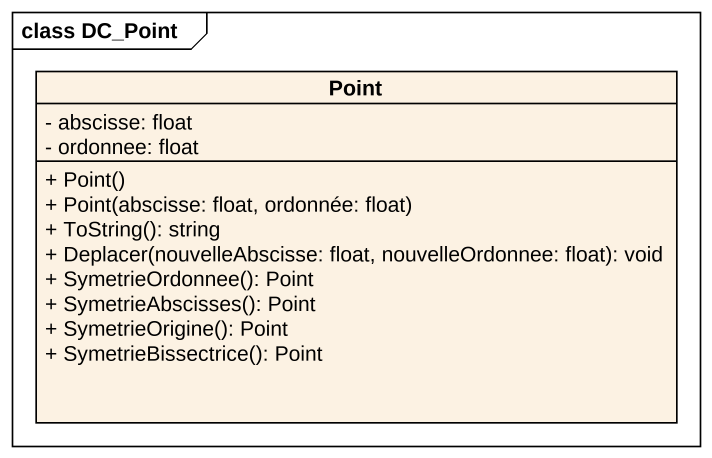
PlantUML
@startuml
mainframe class DC_Point
hide circle
hide empty members
skinparam classAttributeIconSize 0
class Point {
  - abscisse: float
  - ordonnee: float
  + Point()
  + Point(abscisse: float, ordonnée: float)
  + ToString(): string
  + Deplacer(nouvelleAbscisse: float, nouvelleOrdonnee: float): void
  + SymetrieOrdonnee(): Point
  + SymetrieAbscisses(): Point
  + SymetrieOrigine(): Point
  + SymetrieBissectrice(): Point
}
@enduml
